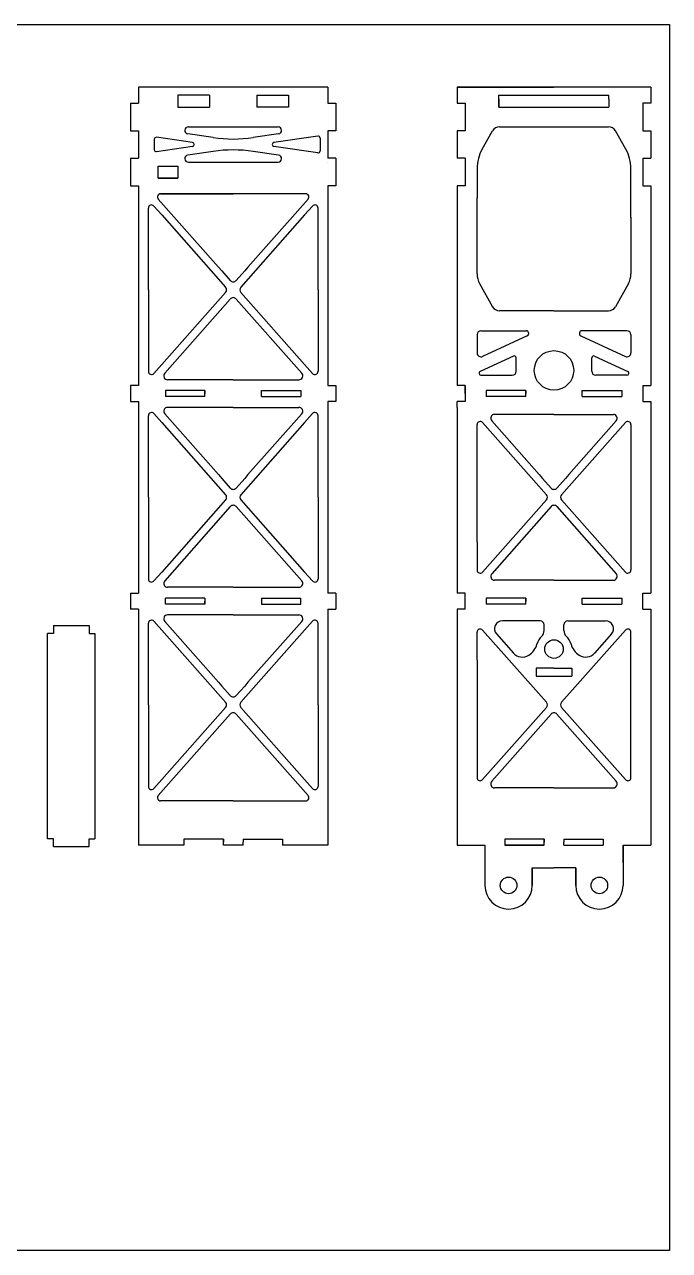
# Model space of a CAD drawing. Header units: millimetres. Extents: x 864 to 2914, y 1502 to 2002.
# Drawn here: x 2444.9 to 2608.3, y 1619.1 to 1929.8 of the extents above; entities that cross this region are included whole.
import ezdxf

# ---------------------------------------------------------------- set-up
doc = ezdxf.new("R2010")
doc.units = ezdxf.units.MM
doc.layers.add('2mm碳板', color=1, linetype='Continuous')

msp = doc.modelspace()

# ---------------------------------------------------------------- linework, layer by layer
msp.add_lwpolyline([(2227.9, 1929.78), (2608.34, 1929.78), (2608.34, 1619.14), (2227.9, 1619.14)], close=True)
at = {"layer": '2mm碳板'}
for p, q in [((2521.78, 1913.88), (2473.78, 1913.88)), ((2473.78, 1913.88), (2473.78, 1909.88)), ((2521.78, 1913.88), (2521.78, 1909.88)), ((2554.57, 1913.88), (2554.57, 1909.88)), ((2554.57, 1913.88), (2554.57, 1909.88)), ((2603.57, 1913.88), (2554.57, 1913.88)), ((2554.57, 1913.88), (2579.07, 1913.88)), ((2603.57, 1913.88), (2603.57, 1909.88)), ((2491.78, 1911.88), (2483.78, 1911.88)), ((2483.78, 1911.88), (2483.78, 1908.88)), ((2491.78, 1911.88), (2491.78, 1908.88)), ((2503.78, 1911.88), (2503.78, 1908.88)), ((2503.78, 1911.88), (2511.78, 1911.88)), ((2511.78, 1911.88), (2511.78, 1908.88)), ((2565.11, 1910.88), (2565.11, 1911.88)), ((2565.11, 1911.88), (2592.99, 1911.88)), ((2565.11, 1910.88), (2565.11, 1908.88)), ((2565.11, 1908.88), (2565.11, 1910.88)), ((2592.99, 1910.88), (2592.99, 1911.88)), ((2592.99, 1910.88), (2592.99, 1908.88)), ((2471.78, 1909.88), (2471.78, 1902.88)), ((2471.78, 1909.88), (2473.78, 1909.88)), ((2483.78, 1908.88), (2491.78, 1908.88)), ((2511.78, 1908.88), (2503.78, 1908.88)), ((2521.78, 1909.88), (2523.78, 1909.88)), ((2523.78, 1909.88), (2523.78, 1902.88)), ((2523.78, 1909.88), (2523.78, 1902.88)), ((2554.57, 1909.88), (2556.07, 1909.88)), ((2554.57, 1909.88), (2556.57, 1909.88)), ((2556.57, 1909.88), (2556.57, 1902.88)), ((2556.57, 1909.88), (2556.57, 1902.88)), ((2565.11, 1908.88), (2592.99, 1908.88)), ((2603.57, 1909.88), (2601.57, 1909.88)), ((2601.57, 1909.88), (2601.57, 1902.88)), ((2471.78, 1902.88), (2473.78, 1902.88)), ((2473.78, 1902.88), (2473.78, 1895.88)), ((2487.46, 1899.88), (2478.35, 1901.21)), ((2492.73, 1901.13), (2486.28, 1902.07)), ((2486.41, 1903.87), (2509.15, 1903.87)), ((2509.29, 1902.07), (2502.83, 1901.13)), ((2519.21, 1901.5), (2508.1, 1899.88)), ((2521.78, 1902.88), (2521.78, 1895.88)), ((2523.78, 1902.88), (2521.78, 1902.88)), ((2556.57, 1902.88), (2554.57, 1902.88)), ((2554.57, 1902.88), (2554.57, 1901.38)), ((2554.57, 1901.38), (2554.57, 1895.88)), ((2560.85, 1898.17), (2563.5, 1902.87)), ((2565.24, 1903.88), (2579.07, 1903.88)), ((2579.07, 1903.88), (2592.9, 1903.88)), ((2597.29, 1898.17), (2594.64, 1902.87)), ((2601.57, 1902.88), (2603.57, 1902.88)), ((2603.57, 1902.88), (2603.57, 1895.88)), ((2477.78, 1900.71), (2477.78, 1898.06)), ((2487.46, 1898.89), (2478.35, 1897.56)), ((2519.21, 1897.27), (2508.1, 1898.89)), ((2519.78, 1901), (2519.78, 1897.77)), ((2471.78, 1895.88), (2473.78, 1895.88)), ((2471.78, 1895.88), (2471.78, 1888.88)), ((2492.73, 1897.64), (2486.28, 1896.7)), ((2486.41, 1894.9), (2509.15, 1894.9)), ((2509.29, 1896.7), (2502.83, 1897.64)), ((2521.64, 1894.9), (2521.63, 1894.9)), ((2523.78, 1895.88), (2521.78, 1895.88)), ((2523.78, 1895.88), (2523.78, 1888.88)), ((2556.57, 1895.88), (2554.57, 1895.88)), ((2556.57, 1895.88), (2556.57, 1888.88)), ((2601.57, 1895.88), (2603.57, 1895.88)), ((2601.57, 1895.88), (2601.57, 1888.88)), ((2478.78, 1890.88), (2478.78, 1893.88)), ((2478.78, 1893.88), (2483.78, 1893.88)), ((2483.78, 1893.88), (2483.78, 1890.88)), ((2559.57, 1893.27), (2559.57, 1885.88)), ((2598.57, 1880.88), (2598.57, 1893.27)), ((2471.78, 1888.88), (2473.78, 1888.88)), ((2473.78, 1888.88), (2473.78, 1838.28)), ((2483.78, 1890.88), (2478.78, 1890.88)), ((2483.78, 1890.88), (2478.78, 1890.88)), ((2478.78, 1890.88), (2483.78, 1890.88)), ((2523.78, 1888.88), (2521.78, 1888.88)), ((2521.78, 1888.88), (2521.78, 1838.28)), ((2554.57, 1888.88), (2554.57, 1839.78)), ((2556.57, 1888.88), (2554.57, 1888.88)), ((2601.57, 1888.88), (2603.57, 1888.88)), ((2603.57, 1888.88), (2603.57, 1838.28)), ((2479.39, 1886.88), (2497.78, 1886.88)), ((2516.17, 1886.88), (2479.39, 1886.88)), ((2485.95, 1886.88), (2479.39, 1886.88)), ((2516.17, 1886.88), (2509.61, 1886.88)), ((2559.57, 1881), (2559.57, 1885.88)), ((2598.57, 1881), (2598.57, 1885.88)), ((2476.28, 1862.58), (2476.28, 1883.26)), ((2479.68, 1881.53), (2477.68, 1883.79)), ((2478.79, 1885.55), (2494.04, 1868.33)), ((2516.77, 1885.55), (2501.52, 1868.33)), ((2515.88, 1881.53), (2517.88, 1883.79)), ((2519.28, 1862.58), (2519.28, 1883.26)), ((2479.68, 1881.53), (2495.86, 1863.25)), ((2515.88, 1881.53), (2499.7, 1863.25)), ((2559.57, 1866.57), (2559.57, 1881)), ((2598.57, 1881), (2598.57, 1866.57)), ((2494.04, 1868.33), (2494.88, 1867.37)), ((2494.88, 1867.37), (2497.03, 1864.94)), ((2498.53, 1864.94), (2500.68, 1867.37)), ((2501.52, 1868.33), (2500.68, 1867.37)), ((2560.21, 1864.12), (2563.5, 1858.28)), ((2597.93, 1864.12), (2594.64, 1858.28)), ((2476.28, 1862.58), (2476.28, 1841.91)), ((2495.86, 1861.92), (2479.68, 1843.64)), ((2499.7, 1861.92), (2515.88, 1843.64)), ((2519.28, 1862.58), (2519.28, 1841.91)), ((2497.03, 1860.23), (2480.41, 1841.45)), ((2498.53, 1860.23), (2515.15, 1841.45)), ((2579.07, 1857.26), (2565.24, 1857.26)), ((2579.07, 1857.26), (2592.9, 1857.26)), ((2560.57, 1852.2), (2572.07, 1852.2)), ((2572.57, 1851.7), (2572.57, 1851.35)), ((2585.57, 1851.7), (2585.57, 1851.35)), ((2597.57, 1852.2), (2586.07, 1852.2)), ((2559.57, 1851.2), (2559.57, 1846.59)), ((2572.28, 1850.89), (2560.99, 1845.68)), ((2585.86, 1850.89), (2597.15, 1845.68)), ((2598.57, 1851.2), (2598.57, 1846.59)), ((2568.79, 1845.77), (2560.36, 1841.88)), ((2569.5, 1841.92), (2569.5, 1845.32)), ((2588.64, 1841.92), (2588.64, 1845.32)), ((2589.35, 1845.77), (2597.78, 1841.88)), ((2479.68, 1843.64), (2477.68, 1841.38)), ((2515.88, 1843.64), (2517.88, 1841.38)), ((2497.78, 1839.78), (2481.16, 1839.78)), ((2497.78, 1839.78), (2514.4, 1839.78)), ((2554.57, 1839.78), (2554.57, 1838.28)), ((2560.57, 1840.92), (2568.5, 1840.92)), ((2597.57, 1840.92), (2589.64, 1840.92)), ((2473.78, 1838.28), (2471.78, 1838.28)), ((2471.78, 1838.28), (2471.78, 1834.28)), ((2480.62, 1837.03), (2480.62, 1835.53)), ((2490.62, 1837.03), (2480.62, 1837.03)), ((2490.62, 1836.28), (2490.62, 1837.03)), ((2490.62, 1836.28), (2490.62, 1837.03)), ((2490.62, 1837.03), (2490.62, 1836.28)), ((2490.62, 1835.53), (2490.62, 1836.28)), ((2504.94, 1836.28), (2504.94, 1837.03)), ((2504.94, 1836.28), (2504.94, 1837.03)), ((2504.94, 1837.03), (2514.94, 1837.03)), ((2504.94, 1835.53), (2504.94, 1836.28)), ((2514.94, 1837.03), (2514.94, 1835.53)), ((2521.78, 1838.28), (2523.78, 1838.28)), ((2523.78, 1838.28), (2523.78, 1834.28)), ((2556.57, 1838.28), (2554.57, 1838.28)), ((2556.57, 1838.28), (2556.57, 1834.28)), ((2556.57, 1836.28), (2556.57, 1838.28)), ((2561.91, 1837.03), (2561.91, 1835.53)), ((2571.91, 1837.03), (2561.91, 1837.03)), ((2571.91, 1836.28), (2571.91, 1837.03)), ((2571.91, 1836.28), (2571.91, 1837.03)), ((2571.91, 1837.03), (2571.91, 1836.28)), ((2571.91, 1835.53), (2571.91, 1836.28)), ((2586.23, 1836.28), (2586.23, 1837.03)), ((2586.23, 1836.28), (2586.23, 1837.03)), ((2586.23, 1837.03), (2596.23, 1837.03)), ((2586.23, 1835.53), (2586.23, 1836.28)), ((2596.23, 1837.03), (2596.23, 1835.53)), ((2601.57, 1838.28), (2601.57, 1834.28)), ((2601.57, 1838.28), (2603.57, 1838.28)), ((2471.78, 1834.28), (2473.78, 1834.28)), ((2473.78, 1834.28), (2473.78, 1785.68)), ((2490.62, 1835.53), (2480.62, 1835.53)), ((2497.78, 1832.78), (2481.16, 1832.78)), ((2497.78, 1832.78), (2514.4, 1832.78)), ((2504.94, 1835.53), (2514.94, 1835.53)), ((2523.78, 1834.28), (2521.78, 1834.28)), ((2521.78, 1834.28), (2521.78, 1785.68)), ((2556.57, 1834.28), (2554.57, 1834.28)), ((2554.57, 1832.78), (2554.57, 1834.28)), ((2554.57, 1832.78), (2554.57, 1802.92)), ((2571.91, 1835.53), (2561.91, 1835.53)), ((2586.23, 1835.53), (2596.23, 1835.53)), ((2601.57, 1834.28), (2603.57, 1834.28)), ((2603.57, 1834.28), (2603.57, 1791.13)), ((2476.28, 1809.98), (2476.28, 1830.66)), ((2479.68, 1828.93), (2477.68, 1831.19)), ((2480.41, 1831.12), (2494.04, 1815.73)), ((2515.15, 1831.12), (2501.52, 1815.73)), ((2515.88, 1828.93), (2517.88, 1831.19)), ((2519.28, 1809.98), (2519.28, 1830.66)), ((2579.07, 1831), (2564.03, 1831)), ((2579.07, 1831), (2594.11, 1831)), ((2479.68, 1828.93), (2495.86, 1810.65)), ((2515.88, 1828.93), (2499.7, 1810.65)), ((2559.57, 1798.68), (2559.57, 1828.4)), ((2560.97, 1828.93), (2577.15, 1810.65)), ((2563.28, 1829.34), (2575.33, 1815.73)), ((2597.17, 1828.93), (2580.99, 1810.65)), ((2594.86, 1829.34), (2582.81, 1815.73)), ((2598.57, 1828.4), (2598.57, 1791.57)), ((2494.04, 1815.73), (2494.88, 1814.77)), ((2494.88, 1814.77), (2497.03, 1812.34)), ((2498.53, 1812.34), (2500.68, 1814.77)), ((2501.52, 1815.73), (2500.68, 1814.77)), ((2575.33, 1815.73), (2576.17, 1814.77)), ((2576.17, 1814.77), (2578.32, 1812.34)), ((2579.82, 1812.34), (2581.97, 1814.77)), ((2582.81, 1815.73), (2581.97, 1814.77)), ((2476.28, 1809.98), (2476.28, 1789.31)), ((2495.86, 1809.32), (2479.68, 1791.04)), ((2499.7, 1809.32), (2515.88, 1791.04)), ((2519.28, 1809.98), (2519.28, 1789.31)), ((2577.15, 1809.32), (2560.97, 1791.04)), ((2580.99, 1809.32), (2597.17, 1791.04)), ((2497.03, 1807.63), (2480.41, 1788.85)), ((2498.53, 1807.63), (2515.15, 1788.85)), ((2578.32, 1807.63), (2563.28, 1790.63)), ((2579.82, 1807.63), (2594.86, 1790.63)), ((2554.57, 1802.92), (2554.57, 1785.68)), ((2559.57, 1798.68), (2559.57, 1791.57)), ((2479.68, 1791.04), (2477.68, 1788.78)), ((2515.88, 1791.04), (2517.88, 1788.78)), ((2603.57, 1791.13), (2603.57, 1785.68)), ((2497.78, 1787.18), (2481.16, 1787.18)), ((2497.78, 1787.18), (2514.4, 1787.18)), ((2579.07, 1788.97), (2564.03, 1788.97)), ((2579.07, 1788.97), (2594.11, 1788.97)), ((2471.78, 1785.68), (2473.78, 1785.68)), ((2471.78, 1785.68), (2471.78, 1781.68)), ((2480.62, 1782.93), (2480.62, 1784.43)), ((2490.62, 1784.43), (2480.62, 1784.43)), ((2490.62, 1784.43), (2490.62, 1783.68)), ((2490.62, 1783.68), (2490.62, 1782.93)), ((2490.62, 1783.68), (2490.62, 1782.93)), ((2490.62, 1782.93), (2490.62, 1783.68)), ((2504.94, 1784.43), (2504.94, 1783.68)), ((2504.94, 1784.43), (2514.94, 1784.43)), ((2504.94, 1783.68), (2504.94, 1782.93)), ((2504.94, 1783.68), (2504.94, 1782.93)), ((2514.94, 1782.93), (2514.94, 1784.43)), ((2523.78, 1785.68), (2521.78, 1785.68)), ((2523.78, 1785.68), (2523.78, 1781.68)), ((2556.57, 1785.68), (2554.57, 1785.68)), ((2556.57, 1781.68), (2556.57, 1785.68)), ((2561.91, 1784.43), (2561.91, 1782.93)), ((2571.91, 1784.43), (2561.91, 1784.43)), ((2571.91, 1783.68), (2571.91, 1784.43)), ((2571.91, 1783.68), (2571.91, 1784.43)), ((2571.91, 1784.43), (2571.91, 1783.68)), ((2571.91, 1782.93), (2571.91, 1783.68)), ((2586.23, 1783.68), (2586.23, 1784.43)), ((2586.23, 1783.68), (2586.23, 1784.43)), ((2586.23, 1784.43), (2596.23, 1784.43)), ((2586.23, 1782.93), (2586.23, 1783.68)), ((2596.23, 1784.43), (2596.23, 1782.93)), ((2601.57, 1781.68), (2601.57, 1785.68)), ((2601.57, 1785.68), (2603.57, 1785.68)), ((2473.78, 1781.68), (2471.78, 1781.68)), ((2473.78, 1781.68), (2473.78, 1721.88)), ((2490.62, 1782.93), (2480.62, 1782.93)), ((2497.78, 1780.18), (2481.16, 1780.18)), ((2497.78, 1780.18), (2514.4, 1780.18)), ((2504.94, 1782.93), (2514.94, 1782.93)), ((2521.78, 1781.68), (2523.78, 1781.68)), ((2521.78, 1781.68), (2521.78, 1721.88)), ((2554.57, 1781.68), (2554.57, 1755.88)), ((2556.57, 1781.68), (2554.57, 1781.68)), ((2571.91, 1782.93), (2561.91, 1782.93)), ((2586.23, 1782.93), (2596.23, 1782.93)), ((2601.57, 1781.68), (2603.57, 1781.68)), ((2603.57, 1781.68), (2603.57, 1755.88)), ((2452.23, 1777.47), (2452.23, 1775.47)), ((2452.23, 1777.47), (2461.23, 1777.47)), ((2461.23, 1777.47), (2461.23, 1775.47)), ((2476.28, 1757.38), (2476.28, 1778.06)), ((2479.68, 1776.33), (2477.68, 1778.59)), ((2480.41, 1778.52), (2494.04, 1763.13)), ((2515.15, 1778.52), (2501.52, 1763.13)), ((2515.88, 1776.33), (2517.88, 1778.59)), ((2519.28, 1757.38), (2519.28, 1778.06)), ((2575.57, 1778.68), (2566, 1778.68)), ((2576.57, 1776.22), (2576.57, 1777.68)), ((2581.57, 1776.22), (2581.57, 1777.68)), ((2582.57, 1778.68), (2592.14, 1778.68)), ((2452.23, 1775.47), (2450.73, 1775.47)), ((2450.73, 1723.47), (2450.73, 1775.47)), ((2461.23, 1775.47), (2462.73, 1775.47)), ((2462.73, 1775.47), (2462.73, 1723.47)), ((2479.68, 1776.33), (2495.86, 1758.05)), ((2515.88, 1776.33), (2499.7, 1758.05)), ((2559.57, 1768.68), (2559.57, 1775.8)), ((2560.97, 1776.33), (2577.15, 1758.05)), ((2564.5, 1775.36), (2568.79, 1770.52)), ((2597.17, 1776.33), (2580.99, 1758.05)), ((2593.64, 1775.36), (2589.35, 1770.52)), ((2598.57, 1738.97), (2598.57, 1775.8)), ((2559.57, 1768.68), (2559.57, 1738.97)), ((2569.95, 1769.18), (2569.97, 1769.18)), ((2579.07, 1766.68), (2574.57, 1766.68)), ((2574.57, 1766.68), (2574.57, 1764.68)), ((2574.57, 1764.68), (2583.57, 1764.68)), ((2579.07, 1766.68), (2583.57, 1766.68)), ((2583.57, 1766.68), (2583.57, 1764.68)), ((2494.04, 1763.13), (2494.88, 1762.17)), ((2494.88, 1762.17), (2497.03, 1759.74)), ((2498.53, 1759.74), (2500.68, 1762.17)), ((2501.52, 1763.13), (2500.68, 1762.17)), ((2476.28, 1757.38), (2476.28, 1736.71)), ((2495.86, 1756.72), (2479.68, 1738.44)), ((2499.7, 1756.72), (2515.88, 1738.44)), ((2519.28, 1757.38), (2519.28, 1736.71)), ((2554.57, 1755.88), (2554.57, 1721.88)), ((2577.15, 1756.72), (2560.97, 1738.44)), ((2580.99, 1756.72), (2597.17, 1738.44)), ((2603.57, 1755.88), (2603.57, 1721.88)), ((2497.03, 1755.03), (2478.79, 1734.41)), ((2498.53, 1755.03), (2516.77, 1734.41)), ((2578.32, 1755.03), (2563.28, 1738.03)), ((2579.82, 1755.03), (2594.86, 1738.03)), ((2479.68, 1738.44), (2477.68, 1736.18)), ((2515.88, 1738.44), (2517.88, 1736.18)), ((2579.07, 1736.37), (2564.03, 1736.37)), ((2579.07, 1736.37), (2594.11, 1736.37)), ((2497.78, 1733.08), (2479.39, 1733.08)), ((2497.78, 1733.08), (2516.17, 1733.08)), ((2452.23, 1723.47), (2450.73, 1723.47)), ((2452.23, 1721.47), (2452.23, 1723.47)), ((2452.23, 1721.47), (2461.23, 1721.47)), ((2461.23, 1721.47), (2461.23, 1723.47)), ((2461.23, 1723.47), (2462.73, 1723.47)), ((2485.28, 1721.88), (2473.78, 1721.88)), ((2485.28, 1723.38), (2485.28, 1721.88)), ((2495.28, 1723.38), (2485.28, 1723.38)), ((2495.28, 1722.63), (2495.28, 1723.38)), ((2495.28, 1722.63), (2495.28, 1723.38)), ((2495.28, 1723.38), (2495.28, 1722.63)), ((2495.28, 1721.88), (2495.28, 1722.63)), ((2500.28, 1721.88), (2495.28, 1721.88)), ((2500.28, 1723.38), (2510.28, 1723.38)), ((2500.28, 1723.38), (2500.28, 1722.63)), ((2500.28, 1721.88), (2500.28, 1722.63)), ((2510.28, 1723.38), (2510.28, 1721.88)), ((2521.78, 1721.88), (2510.28, 1721.88)), ((2554.57, 1721.88), (2561.57, 1721.88)), ((2561.57, 1721.88), (2561.57, 1711.65)), ((2566.57, 1723.38), (2566.57, 1721.88)), ((2576.57, 1723.38), (2566.57, 1723.38)), ((2576.57, 1721.88), (2566.57, 1721.88)), ((2566.57, 1721.88), (2576.57, 1721.88)), ((2576.57, 1722.63), (2576.57, 1723.38)), ((2576.57, 1722.63), (2576.57, 1723.38)), ((2576.57, 1723.38), (2576.57, 1722.63)), ((2576.57, 1721.88), (2576.57, 1722.63)), ((2581.57, 1723.38), (2591.57, 1723.38)), ((2581.57, 1723.38), (2581.57, 1722.63)), ((2581.57, 1721.88), (2581.57, 1722.63)), ((2581.57, 1721.88), (2591.57, 1721.88)), ((2581.57, 1721.88), (2591.57, 1721.88)), ((2591.57, 1723.38), (2591.57, 1721.88)), ((2596.57, 1721.88), (2603.57, 1721.88)), ((2596.57, 1717.4), (2596.57, 1721.88)), ((2596.57, 1721.88), (2596.57, 1711.65)), ((2573.57, 1716.13), (2573.57, 1711.65)), ((2573.57, 1711.65), (2573.57, 1716.13)), ((2573.57, 1716.13), (2579.07, 1716.13)), ((2584.57, 1716.13), (2579.07, 1716.13)), ((2584.57, 1716.13), (2584.57, 1711.65)), ((2584.57, 1711.65), (2584.57, 1716.13))]:
    msp.add_line(p, q, dxfattribs=at)
for centre, radius in [((2579.07, 1842.15), 5), ((2579.07, 1771.53), 2.35), ((2567.57, 1711.65), 2.1), ((2590.57, 1711.65), 2.1)]:
    msp.add_circle(centre, radius, dxfattribs=at)
for centre, radius, start, end in [((2478.28, 1900.71), 0.5, 81.7029, 180), ((2486.41, 1902.97), 0.905, 90, 261.7029), ((2497.78, 1935.77), 35, 261.7029, 278.2971), ((2509.15, 1902.97), 0.905, 278.2971, 90), ((2519.28, 1901), 0.5, 0, 98.2971), ((2565.24, 1901.88), 2, 90, 150.6422), ((2592.9, 1901.88), 2, 29.3578, 90), ((2478.28, 1898.06), 0.5, 180, 278.2971), ((2487.39, 1899.38), 0.5, 278.2971, 81.7029), ((2497.78, 1863), 35, 81.7029, 98.2971), ((2508.17, 1899.38), 0.5, 98.2971, 261.7029), ((2569.57, 1893.27), 10, 150.6422, 180), ((2588.57, 1893.27), 10, 0, 29.3578), ((2486.41, 1895.8), 0.905, 98.2971, 270), ((2509.15, 1895.8), 0.905, 270, 81.7029), ((2519.28, 1897.77), 0.5, 261.7029, 0), ((2479.39, 1886.08), 0.8, 90, 221.5016), ((2516.17, 1886.08), 0.8, 318.4984, 90), ((2477.08, 1883.26), 0.8, 41.5016, 180), ((2518.48, 1883.26), 0.8, 0, 138.4984), ((2497.78, 1865.6), 1, 221.5016, 318.4984), ((2564.57, 1866.57), 5, 180, 209.3578), ((2593.57, 1866.57), 5, 330.6422, 0), ((2495.11, 1862.58), 1, 318.4984, 41.5016), ((2500.45, 1862.58), 1, 138.4984, 221.5016), ((2497.78, 1859.57), 1, 41.5016, 138.4984), ((2565.24, 1859.26), 2, 209.3578, 270), ((2592.9, 1859.26), 2, 270, 330.6422), ((2560.57, 1851.2), 1, 90, 180), ((2572.07, 1851.7), 0.5, 0, 90), ((2586.07, 1851.7), 0.5, 90, 180), ((2597.57, 1851.2), 1, 0, 90), ((2572.07, 1851.35), 0.5, 294.7752, 0), ((2586.07, 1851.35), 0.5, 180, 245.2248), ((2560.57, 1846.59), 1, 180, 294.7752), ((2569, 1845.32), 0.5, 0, 114.7751), ((2589.14, 1845.32), 0.5, 65.2249, 180), ((2597.57, 1846.59), 1, 245.2248, 0), ((2477.08, 1841.91), 0.8, 180, 318.4984), ((2481.16, 1840.78), 1, 138.4984, 270), ((2514.4, 1840.78), 1, 270, 41.5016), ((2518.48, 1841.91), 0.8, 221.5016, 0), ((2560.57, 1841.42), 0.5, 114.7751, 270), ((2568.5, 1841.92), 1, 270, 0), ((2589.64, 1841.92), 1, 180, 270), ((2597.57, 1841.42), 0.5, 270, 65.2249), ((2481.16, 1831.78), 1, 90, 221.5016), ((2514.4, 1831.78), 1, 318.4984, 90), ((2477.08, 1830.66), 0.8, 41.5016, 180), ((2518.48, 1830.66), 0.8, 0, 138.4984), ((2564.03, 1830), 1, 90, 221.5016), ((2594.11, 1830), 1, 318.4984, 90), ((2560.37, 1828.4), 0.8, 41.5016, 180), ((2597.77, 1828.4), 0.8, 360, 138.4984), ((2497.78, 1813), 1, 221.5016, 318.4984), ((2579.07, 1813), 1, 221.5016, 318.4984), ((2495.11, 1809.98), 1, 318.4984, 41.5016), ((2497.78, 1806.97), 1, 41.5016, 138.4984), ((2500.45, 1809.98), 1, 138.4984, 221.5016), ((2576.4, 1809.98), 1, 318.4984, 41.5016), ((2579.07, 1806.97), 1, 41.5016, 138.4984), ((2581.74, 1809.98), 1, 138.4984, 221.5016), ((2477.08, 1789.31), 0.8, 180, 318.4984), ((2518.48, 1789.31), 0.8, 221.5016, 0), ((2560.37, 1791.57), 0.8, 180, 318.4984), ((2564.03, 1789.97), 1, 138.4984, 270), ((2594.11, 1789.97), 1, 270, 41.5016), ((2597.77, 1791.57), 0.8, 221.5016, 0), ((2481.16, 1788.18), 1, 138.4984, 270), ((2514.4, 1788.18), 1, 270, 41.5016), ((2481.16, 1779.18), 1, 90, 221.5016), ((2514.4, 1779.18), 1, 318.4984, 90), ((2477.08, 1778.06), 0.8, 41.5016, 180), ((2518.48, 1778.06), 0.8, 0, 138.4984), ((2566, 1776.68), 2, 90, 221.5016), ((2575.57, 1777.68), 1, 0, 90), ((2582.57, 1777.68), 1, 90, 180), ((2592.14, 1776.68), 2, 318.4984, 90), ((2560.37, 1775.8), 0.8, 41.5016, 180), ((2579.07, 1771.53), 4.5, 133.8131, 163.8026), ((2574.57, 1776.22), 2, 313.8131, 0), ((2583.57, 1776.22), 2, 180, 226.1869), ((2579.07, 1771.53), 4.5, 16.1974, 46.1869), ((2597.77, 1775.8), 0.8, 0, 138.4984), ((2569.95, 1774.18), 5, 302.8905, 343.8026), ((2588.19, 1774.18), 5, 196.1974, 237.1095), ((2571.03, 1772.5), 3, 221.5016, 302.8905), ((2587.11, 1772.5), 3, 237.1095, 318.4984), ((2497.78, 1760.4), 1, 221.5016, 318.4984), ((2495.11, 1757.38), 1, 318.4984, 41.5016), ((2497.78, 1754.37), 1, 41.5016, 138.4984), ((2500.45, 1757.38), 1, 138.4984, 221.5016), ((2576.4, 1757.38), 1, 318.4984, 41.5016), ((2579.07, 1754.37), 1, 41.5016, 138.4984), ((2581.74, 1757.38), 1, 138.4984, 221.5016), ((2477.08, 1736.71), 0.8, 180, 318.4984), ((2518.48, 1736.71), 0.8, 221.5016, 0), ((2560.37, 1738.97), 0.8, 180, 318.4984), ((2564.03, 1737.37), 1, 138.4984, 270), ((2594.11, 1737.37), 1, 270, 41.5016), ((2597.77, 1738.97), 0.8, 221.5016, 0), ((2479.39, 1733.88), 0.8, 138.4984, 270), ((2516.17, 1733.88), 0.8, 270, 41.5016), ((2567.57, 1711.65), 6, 180, 0), ((2590.57, 1711.65), 6, 180, 0)]:
    msp.add_arc(centre, radius, start, end, dxfattribs=at)

doc.saveas('drawing.dxf')
